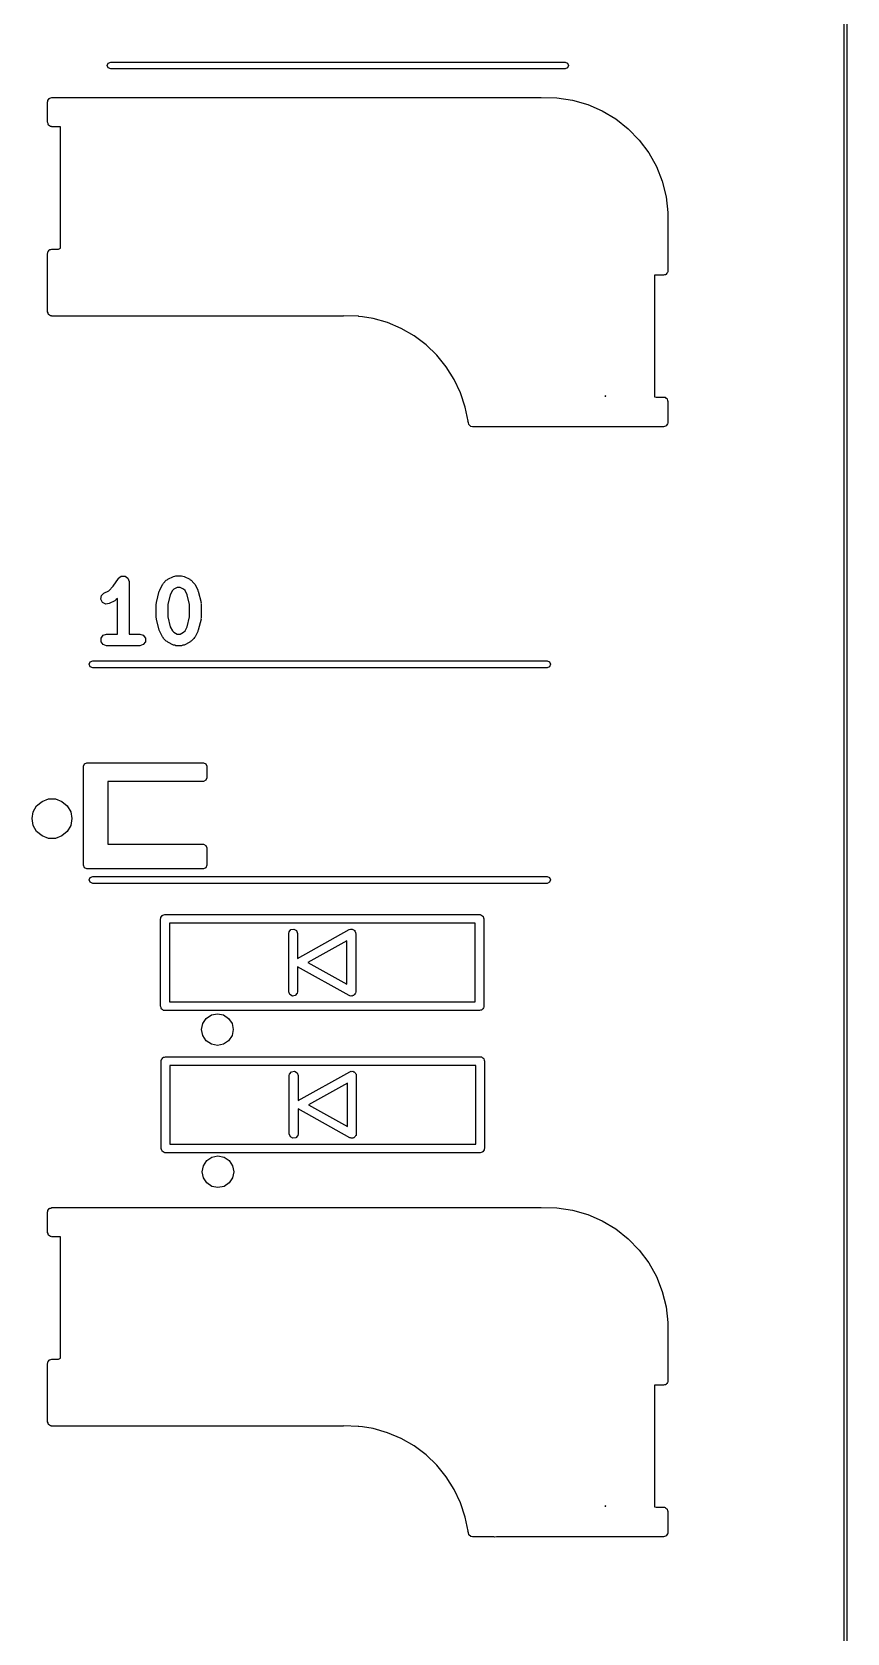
# Model space of a CAD drawing. Extents: x 62 to 222, y -188 to -37.
# Drawn here: x 208.27 to 222.26, y -115.8 to -88.32 of the extents above; entities that cross this region are included whole.
import ezdxf

# ---------------------------------------------------------------- set-up
doc = ezdxf.new("R2010")
doc.units = 0
doc.layers.add('BLACK', color=7, linetype='CONTINUOUS')

msp = doc.modelspace()

# ---------------------------------------------------------------- linework, layer by layer
at = {"layer": 'BLACK', "linetype": 'CONTINUOUS'}
for p, q in [((222.21, -142.245), (222.21, -49.9947)), ((222.26, -49.9947), (222.26, -142.245)), ((209.559, -88.8947), (209.577, -88.8523)), ((209.577, -88.9371), (209.559, -88.8947)), ((209.577, -88.8523), (209.619, -88.8347)), ((209.619, -88.9547), (209.577, -88.9371)), ((209.619, -88.8347), (217.419, -88.8347)), ((217.419, -88.9547), (209.619, -88.9547)), ((217.419, -88.8347), (217.461, -88.8523)), ((217.461, -88.9371), (217.419, -88.9547)), ((217.461, -88.8523), (217.479, -88.8947)), ((217.479, -88.8947), (217.461, -88.9371)), ((208.535, -89.5197), (208.537, -89.51)), ((208.535, -89.8697), (208.535, -89.5197)), ((208.536, -89.5067), (208.538, -89.5038)), ((208.537, -89.51), (208.536, -89.5067)), ((208.538, -89.5038), (208.54, -89.494)), ((208.54, -89.494), (208.552, -89.4791)), ((208.552, -89.4791), (208.562, -89.4622)), ((208.562, -89.4622), (208.568, -89.4599)), ((208.568, -89.4599), (208.572, -89.4547)), ((208.572, -89.4547), (208.592, -89.4514)), ((208.592, -89.4514), (208.61, -89.4447)), ((208.61, -89.4447), (217.01, -89.4447)), ((217.01, -89.4447), (217.011, -89.4449)), ((217.011, -89.4449), (217.278, -89.449)), ((217.278, -89.449), (217.547, -89.4886)), ((217.547, -89.4886), (217.808, -89.563)), ((217.808, -89.563), (218.058, -89.6709)), ((218.058, -89.6709), (218.291, -89.8104)), ((218.291, -89.8104), (218.504, -89.9792)), ((208.542, -89.888), (208.535, -89.8697)), ((208.545, -89.9072), (208.542, -89.888)), ((208.55, -89.9115), (208.545, -89.9072)), ((208.553, -89.9179), (208.55, -89.9115)), ((208.569, -89.9277), (208.553, -89.9179)), ((208.584, -89.9402), (208.569, -89.9277)), ((208.594, -89.9419), (208.584, -89.9402)), ((208.597, -89.9436), (208.594, -89.9419)), ((208.6, -89.943), (208.597, -89.9436)), ((208.61, -89.9447), (208.6, -89.943)), ((208.755, -89.9447), (208.61, -89.9447)), ((208.755, -92.0298), (208.755, -89.9447)), ((218.504, -89.9792), (218.693, -90.1743)), ((218.693, -90.1743), (218.855, -90.3924)), ((218.855, -90.3924), (218.987, -90.6298)), ((218.987, -90.6298), (219.087, -90.8825)), ((219.087, -90.8825), (219.154, -91.146)), ((219.154, -91.146), (219.185, -91.416)), ((219.185, -91.416), (219.184, -91.418)), ((219.184, -91.418), (219.185, -91.4197)), ((219.185, -91.4197), (219.185, -92.4197)), ((208.724, -92.0447), (208.755, -92.0298)), ((208.535, -92.1197), (208.537, -92.11)), ((208.535, -93.1197), (208.535, -92.1197)), ((208.536, -92.1067), (208.538, -92.1038)), ((208.537, -92.11), (208.536, -92.1067)), ((208.538, -92.1038), (208.54, -92.094)), ((208.54, -92.094), (208.552, -92.0791)), ((208.552, -92.0791), (208.562, -92.0622)), ((208.562, -92.0622), (208.568, -92.0599)), ((208.568, -92.0599), (208.572, -92.0547)), ((208.572, -92.0547), (208.592, -92.0514)), ((208.592, -92.0514), (208.61, -92.0447)), ((208.61, -92.0447), (208.724, -92.0447)), ((219.11, -92.4947), (218.955, -92.4947)), ((218.955, -92.4947), (218.955, -94.5787)), ((219.128, -92.488), (219.11, -92.4947)), ((219.147, -92.4847), (219.128, -92.488)), ((219.152, -92.4795), (219.147, -92.4847)), ((219.158, -92.4772), (219.152, -92.4795)), ((219.168, -92.4603), (219.158, -92.4772)), ((219.18, -92.4454), (219.168, -92.4603)), ((219.182, -92.4356), (219.18, -92.4454)), ((219.184, -92.4327), (219.182, -92.4356)), ((219.185, -92.4197), (219.183, -92.4294)), ((219.183, -92.4294), (219.184, -92.4327)), ((208.542, -93.138), (208.535, -93.1197)), ((208.545, -93.1572), (208.542, -93.138)), ((208.55, -93.1615), (208.545, -93.1572)), ((208.553, -93.1679), (208.55, -93.1615)), ((208.569, -93.1777), (208.553, -93.1679)), ((208.584, -93.1902), (208.569, -93.1777)), ((208.594, -93.1919), (208.584, -93.1902)), ((208.597, -93.1936), (208.594, -93.1919)), ((208.6, -93.193), (208.597, -93.1936)), ((208.61, -93.1947), (208.6, -93.193)), ((213.61, -93.1947), (208.61, -93.1947)), ((213.611, -93.1943), (213.61, -93.1947)), ((213.612, -93.1947), (213.611, -93.1943)), ((213.622, -93.191), (213.612, -93.1947)), ((213.868, -93.1987), (213.622, -93.191)), ((213.872, -93.1992), (213.868, -93.1987)), ((213.878, -93.202), (213.872, -93.1992)), ((213.941, -93.2098), (213.878, -93.202)), ((214.122, -93.2378), (213.941, -93.2098)), ((214.369, -93.3076), (214.122, -93.2378)), ((214.605, -93.4069), (214.369, -93.3076)), ((214.827, -93.5342), (214.605, -93.4069)), ((215.033, -93.6878), (214.827, -93.5342)), ((215.218, -93.8652), (215.033, -93.6878)), ((215.38, -94.0638), (215.218, -93.8652)), ((215.517, -94.2807), (215.38, -94.0638)), ((215.626, -94.5127), (215.517, -94.2807)), ((215.706, -94.7563), (215.626, -94.5127)), ((215.754, -94.9976), (215.706, -94.7563)), ((218.117, -94.5616), (218.101, -94.5697)), ((218.101, -94.5697), (218.118, -94.5697)), ((218.118, -94.5697), (218.117, -94.5616)), ((218.955, -94.5787), (218.985, -94.5847)), ((218.985, -94.5847), (219.11, -94.5847)), ((219.11, -94.5847), (219.12, -94.5864)), ((219.12, -94.5864), (219.123, -94.5858)), ((219.123, -94.5858), (219.126, -94.5875)), ((219.126, -94.5875), (219.136, -94.5892)), ((219.136, -94.5892), (219.151, -94.6017)), ((219.151, -94.6017), (219.167, -94.6115)), ((219.167, -94.6115), (219.17, -94.6178)), ((219.17, -94.6178), (219.175, -94.6222)), ((219.175, -94.6222), (219.178, -94.6414)), ((219.178, -94.6414), (219.185, -94.6597)), ((219.185, -94.6597), (219.185, -95.0197)), ((215.752, -95.0083), (215.754, -94.9976)), ((215.759, -95.0228), (215.752, -95.0083)), ((215.765, -95.0572), (215.759, -95.0228)), ((215.804, -95.0902), (215.765, -95.0572)), ((219.168, -95.0603), (219.158, -95.0772)), ((219.18, -95.0454), (219.168, -95.0603)), ((219.182, -95.0356), (219.18, -95.0454)), ((219.184, -95.0327), (219.182, -95.0356)), ((219.185, -95.0197), (219.183, -95.0294)), ((219.183, -95.0294), (219.184, -95.0327)), ((215.83, -95.0947), (215.804, -95.0902)), ((216.194, -95.0947), (215.83, -95.0947)), ((216.213, -95.0981), (216.194, -95.0947)), ((216.242, -95.0947), (216.213, -95.0981)), ((219.11, -95.0947), (216.242, -95.0947)), ((219.128, -95.088), (219.11, -95.0947)), ((219.147, -95.0847), (219.128, -95.088)), ((219.152, -95.0795), (219.147, -95.0847)), ((219.158, -95.0772), (219.152, -95.0795)), ((209.661, -97.8312), (209.751, -97.6966)), ((209.751, -97.6966), (209.752, -97.6953)), ((209.752, -97.6953), (209.753, -97.6933)), ((209.753, -97.6933), (209.776, -97.6763)), ((209.776, -97.6763), (209.799, -97.6583)), ((209.799, -97.6583), (209.801, -97.6582)), ((209.801, -97.6582), (209.803, -97.657)), ((209.803, -97.657), (209.832, -97.657)), ((209.832, -97.657), (209.861, -97.6558)), ((209.861, -97.6558), (209.863, -97.657)), ((209.863, -97.657), (209.865, -97.657)), ((209.865, -97.657), (209.888, -97.674)), ((209.888, -97.674), (209.912, -97.6901)), ((209.912, -97.6901), (209.913, -97.6921)), ((209.913, -97.6921), (209.915, -97.6933)), ((209.915, -97.6933), (209.924, -97.7209)), ((209.924, -97.7209), (209.934, -97.7481)), ((209.934, -97.7481), (209.933, -97.7501)), ((209.933, -97.7501), (209.934, -97.7521)), ((209.934, -97.7521), (209.934, -98.6521)), ((210.459, -97.8978), (210.506, -97.8026)), ((210.506, -97.8026), (210.518, -97.7911)), ((210.518, -97.7911), (210.525, -97.7766)), ((210.525, -97.7766), (210.573, -97.729)), ((210.573, -97.729), (210.587, -97.7216)), ((210.587, -97.7216), (210.599, -97.7103)), ((210.599, -97.7103), (210.694, -97.6626)), ((210.694, -97.6626), (210.717, -97.6592)), ((210.717, -97.6592), (210.739, -97.6521)), ((210.739, -97.6521), (210.834, -97.6521)), ((210.834, -97.6521), (210.856, -97.6592)), ((210.856, -97.6592), (210.879, -97.6626)), ((210.879, -97.6626), (210.974, -97.7103)), ((210.974, -97.7103), (210.985, -97.7216)), ((210.985, -97.7216), (211, -97.729)), ((211, -97.729), (211.047, -97.7766)), ((211.047, -97.7766), (211.055, -97.7911)), ((211.055, -97.7911), (211.066, -97.8026)), ((211.066, -97.8026), (211.114, -97.8978)), ((209.449, -98.0527), (209.459, -97.9917)), ((209.477, -98.108), (209.449, -98.0527)), ((209.459, -97.9917), (209.503, -97.9484)), ((209.503, -97.9484), (209.584, -97.908)), ((209.584, -97.908), (209.661, -97.8312)), ((209.688, -98.0796), (209.593, -98.1273)), ((209.7, -98.0683), (209.688, -98.0796)), ((209.714, -98.0609), (209.7, -98.0683)), ((209.734, -98.0411), (209.714, -98.0609)), ((209.734, -98.6521), (209.734, -98.0411)), ((210.403, -98.1088), (210.451, -97.9183)), ((210.451, -97.9183), (210.457, -97.9089)), ((210.457, -97.9089), (210.459, -97.8978)), ((210.642, -97.9775), (210.6, -98.1454)), ((210.678, -97.9066), (210.642, -97.9775)), ((210.703, -97.8819), (210.678, -97.9066)), ((210.762, -97.8521), (210.703, -97.8819)), ((210.81, -97.8521), (210.762, -97.8521)), ((210.87, -97.8819), (210.81, -97.8521)), ((210.894, -97.9066), (210.87, -97.8819)), ((210.93, -97.9775), (210.894, -97.9066)), ((210.972, -98.1454), (210.93, -97.9775)), ((211.114, -97.8978), (211.115, -97.9089)), ((211.115, -97.9089), (211.121, -97.9183)), ((211.121, -97.9183), (211.169, -98.1088)), ((209.532, -98.1365), (209.477, -98.108)), ((209.593, -98.1273), (209.532, -98.1365)), ((210.4, -98.133), (210.404, -98.1212)), ((210.4, -98.3711), (210.4, -98.133)), ((210.404, -98.1212), (210.403, -98.1088)), ((210.6, -98.1454), (210.6, -98.3588)), ((210.6, -98.3588), (210.642, -98.5267)), ((210.93, -98.5267), (210.972, -98.3588)), ((210.972, -98.3588), (210.972, -98.1454)), ((211.169, -98.1088), (211.168, -98.1212)), ((211.168, -98.1212), (211.172, -98.133)), ((211.172, -98.133), (211.172, -98.3711)), ((210.404, -98.383), (210.4, -98.3711)), ((210.403, -98.3954), (210.404, -98.383)), ((210.451, -98.5859), (210.403, -98.3954)), ((210.457, -98.5953), (210.451, -98.5859)), ((210.459, -98.6063), (210.457, -98.5953)), ((210.506, -98.7016), (210.459, -98.6063)), ((210.642, -98.5267), (210.678, -98.5976)), ((210.678, -98.5976), (210.703, -98.6223)), ((210.703, -98.6223), (210.762, -98.6521)), ((210.81, -98.6521), (210.87, -98.6223)), ((210.87, -98.6223), (210.894, -98.5976)), ((210.894, -98.5976), (210.93, -98.5267)), ((211.114, -98.6063), (211.066, -98.7016)), ((211.115, -98.5953), (211.114, -98.6063)), ((211.121, -98.5859), (211.115, -98.5953)), ((211.169, -98.3954), (211.121, -98.5859)), ((211.172, -98.3711), (211.168, -98.383)), ((211.168, -98.383), (211.169, -98.3954)), ((209.453, -98.7212), (209.489, -98.6712)), ((209.453, -98.783), (209.453, -98.7212)), ((209.489, -98.833), (209.453, -98.783)), ((209.489, -98.6712), (209.548, -98.6521)), ((209.548, -98.8521), (209.489, -98.833)), ((209.548, -98.6521), (209.734, -98.6521)), ((210.12, -98.8521), (209.548, -98.8521)), ((209.934, -98.6521), (210.12, -98.6521)), ((210.12, -98.6521), (210.178, -98.6712)), ((210.178, -98.833), (210.12, -98.8521)), ((210.178, -98.6712), (210.215, -98.7212)), ((210.215, -98.783), (210.178, -98.833)), ((210.215, -98.7212), (210.215, -98.783)), ((210.518, -98.7131), (210.506, -98.7016)), ((210.525, -98.7276), (210.518, -98.7131)), ((210.573, -98.7752), (210.525, -98.7276)), ((210.587, -98.7825), (210.573, -98.7752)), ((210.599, -98.7939), (210.587, -98.7825)), ((210.694, -98.8415), (210.599, -98.7939)), ((210.717, -98.845), (210.694, -98.8415)), ((210.739, -98.8521), (210.717, -98.845)), ((210.834, -98.8521), (210.739, -98.8521)), ((210.762, -98.6521), (210.81, -98.6521)), ((210.856, -98.845), (210.834, -98.8521)), ((210.879, -98.8415), (210.856, -98.845)), ((210.974, -98.7939), (210.879, -98.8415)), ((210.985, -98.7825), (210.974, -98.7939)), ((211, -98.7752), (210.985, -98.7825)), ((211.047, -98.7276), (211, -98.7752)), ((211.055, -98.7131), (211.047, -98.7276)), ((211.066, -98.7016), (211.055, -98.7131)), ((209.25, -99.17), (209.268, -99.1276)), ((209.268, -99.2124), (209.25, -99.17)), ((209.268, -99.1276), (209.31, -99.11)), ((209.31, -99.11), (217.11, -99.11)), ((217.11, -99.11), (217.152, -99.1276)), ((217.152, -99.1276), (217.17, -99.17)), ((217.17, -99.17), (217.152, -99.2124)), ((209.31, -99.23), (209.268, -99.2124)), ((217.11, -99.23), (209.31, -99.23)), ((217.152, -99.2124), (217.11, -99.23)), ((209.15, -100.92), (209.168, -100.878)), ((209.15, -102.62), (209.15, -100.92)), ((209.168, -100.878), (209.21, -100.86)), ((209.21, -100.86), (211.21, -100.86)), ((211.21, -100.86), (211.252, -100.878)), ((211.252, -100.878), (211.27, -100.92)), ((211.27, -100.92), (211.27, -101.12)), ((211.21, -101.18), (209.57, -101.18)), ((209.57, -101.18), (209.57, -102.26)), ((211.252, -101.162), (211.21, -101.18)), ((211.27, -101.12), (211.252, -101.162)), ((208.288, -101.703), (208.347, -101.6)), ((208.347, -101.6), (208.439, -101.523)), ((208.439, -101.523), (208.55, -101.482)), ((208.55, -101.482), (208.67, -101.482)), ((208.67, -101.482), (208.781, -101.523)), ((208.781, -101.523), (208.873, -101.6)), ((208.873, -101.6), (208.932, -101.703)), ((208.267, -101.82), (208.288, -101.703)), ((208.288, -101.937), (208.267, -101.82)), ((208.932, -101.703), (208.953, -101.82)), ((208.953, -101.82), (208.932, -101.937)), ((208.347, -102.04), (208.288, -101.937)), ((208.439, -102.117), (208.347, -102.04)), ((208.55, -102.158), (208.439, -102.117)), ((208.67, -102.158), (208.55, -102.158)), ((208.781, -102.117), (208.67, -102.158)), ((208.873, -102.04), (208.781, -102.117)), ((208.932, -101.937), (208.873, -102.04)), ((209.57, -102.26), (211.21, -102.26)), ((211.21, -102.26), (211.252, -102.278)), ((211.252, -102.278), (211.27, -102.32)), ((211.27, -102.32), (211.27, -102.62)), ((209.168, -102.662), (209.15, -102.62)), ((209.21, -102.68), (209.168, -102.662)), ((211.21, -102.68), (209.21, -102.68)), ((211.252, -102.662), (211.21, -102.68)), ((211.27, -102.62), (211.252, -102.662)), ((209.25, -102.87), (209.268, -102.828)), ((209.268, -102.912), (209.25, -102.87)), ((209.268, -102.828), (209.31, -102.81)), ((209.31, -102.93), (209.268, -102.912)), ((209.31, -102.81), (217.11, -102.81)), ((217.11, -102.93), (209.31, -102.93)), ((217.11, -102.81), (217.152, -102.828)), ((217.152, -102.912), (217.11, -102.93)), ((217.152, -102.828), (217.17, -102.87)), ((217.17, -102.87), (217.152, -102.912)), ((210.475, -103.54), (210.477, -103.53)), ((210.475, -105.04), (210.475, -103.54)), ((210.476, -103.527), (210.478, -103.524)), ((210.477, -103.53), (210.476, -103.527)), ((210.478, -103.524), (210.48, -103.514)), ((210.48, -103.514), (210.492, -103.499)), ((210.492, -103.499), (210.502, -103.483)), ((210.502, -103.483), (210.508, -103.48)), ((210.508, -103.48), (210.512, -103.475)), ((210.512, -103.475), (210.532, -103.472)), ((210.532, -103.472), (210.55, -103.465)), ((210.55, -103.465), (215.95, -103.465)), ((215.95, -103.465), (215.96, -103.467)), ((215.96, -103.467), (215.963, -103.466)), ((215.963, -103.466), (215.966, -103.468)), ((215.966, -103.468), (215.976, -103.47)), ((215.976, -103.47), (215.991, -103.482)), ((215.991, -103.482), (216.007, -103.492)), ((216.007, -103.492), (216.01, -103.498)), ((216.01, -103.498), (216.015, -103.502)), ((216.015, -103.502), (216.018, -103.522)), ((216.018, -103.522), (216.025, -103.54)), ((216.025, -103.54), (216.025, -105.04)), ((210.625, -103.615), (210.625, -104.965)), ((215.875, -103.615), (210.625, -103.615)), ((212.675, -103.79), (212.68, -103.764)), ((212.675, -104.79), (212.675, -103.79)), ((212.68, -103.764), (212.712, -103.725)), ((212.712, -103.725), (212.763, -103.716)), ((212.763, -103.716), (212.807, -103.742)), ((212.807, -103.742), (212.825, -103.79)), ((212.825, -104.218), (213.714, -103.724)), ((212.825, -103.79), (212.825, -104.218)), ((213.714, -103.724), (213.738, -103.716)), ((213.738, -103.716), (213.751, -103.718)), ((213.751, -103.718), (213.763, -103.716)), ((213.763, -103.716), (213.775, -103.723)), ((213.775, -103.723), (213.789, -103.726)), ((213.789, -103.726), (213.797, -103.735)), ((213.797, -103.735), (213.807, -103.742)), ((213.807, -103.742), (213.812, -103.755)), ((213.812, -103.755), (213.821, -103.766)), ((213.821, -103.766), (213.821, -103.778)), ((213.821, -103.778), (213.825, -103.79)), ((213.825, -103.79), (213.825, -104.79)), ((215.875, -104.965), (215.875, -103.615)), ((213.675, -103.917), (213.004, -104.29)), ((213.675, -104.663), (213.675, -103.917)), ((213.714, -104.856), (212.825, -104.362)), ((212.825, -104.362), (212.825, -104.79)), ((213.004, -104.29), (213.675, -104.663)), ((212.693, -104.838), (212.675, -104.79)), ((212.737, -104.864), (212.693, -104.838)), ((212.787, -104.855), (212.737, -104.864)), ((212.82, -104.816), (212.787, -104.855)), ((212.825, -104.79), (212.82, -104.816)), ((213.726, -104.858), (213.714, -104.856)), ((213.737, -104.864), (213.726, -104.858)), ((213.751, -104.861), (213.737, -104.864)), ((213.764, -104.864), (213.751, -104.861)), ((213.775, -104.857), (213.764, -104.864)), ((213.787, -104.855), (213.775, -104.857)), ((213.796, -104.844), (213.787, -104.855)), ((213.808, -104.837), (213.796, -104.844)), ((213.812, -104.825), (213.808, -104.837)), ((213.82, -104.816), (213.812, -104.825)), ((213.825, -104.79), (213.82, -104.816)), ((210.482, -105.058), (210.475, -105.04)), ((210.485, -105.078), (210.482, -105.058)), ((210.49, -105.082), (210.485, -105.078)), ((210.493, -105.088), (210.49, -105.082)), ((210.509, -105.098), (210.493, -105.088)), ((210.524, -105.11), (210.509, -105.098)), ((210.534, -105.112), (210.524, -105.11)), ((210.537, -105.114), (210.534, -105.112)), ((210.54, -105.113), (210.537, -105.114)), ((210.55, -105.115), (210.54, -105.113)), ((215.95, -105.115), (210.55, -105.115)), ((210.625, -104.965), (215.875, -104.965)), ((211.258, -105.248), (211.346, -105.189)), ((211.346, -105.189), (211.45, -105.168)), ((211.45, -105.168), (211.554, -105.189)), ((211.554, -105.189), (211.642, -105.248)), ((215.968, -105.108), (215.95, -105.115)), ((215.987, -105.105), (215.968, -105.108)), ((215.992, -105.1), (215.987, -105.105)), ((215.998, -105.097), (215.992, -105.1)), ((216.008, -105.081), (215.998, -105.097)), ((216.02, -105.066), (216.008, -105.081)), ((216.022, -105.056), (216.02, -105.066)), ((216.024, -105.053), (216.022, -105.056)), ((216.025, -105.04), (216.023, -105.05)), ((216.023, -105.05), (216.024, -105.053)), ((211.178, -105.44), (211.199, -105.336)), ((211.199, -105.544), (211.178, -105.44)), ((211.199, -105.336), (211.258, -105.248)), ((211.642, -105.248), (211.701, -105.336)), ((211.701, -105.336), (211.722, -105.44)), ((211.722, -105.44), (211.701, -105.544)), ((211.258, -105.632), (211.199, -105.544)), ((211.346, -105.691), (211.258, -105.632)), ((211.45, -105.712), (211.346, -105.691)), ((211.554, -105.691), (211.45, -105.712)), ((211.642, -105.632), (211.554, -105.691)), ((211.701, -105.544), (211.642, -105.632)), ((210.485, -105.98), (210.487, -105.97)), ((210.485, -107.48), (210.485, -105.98)), ((210.486, -105.967), (210.488, -105.964)), ((210.487, -105.97), (210.486, -105.967)), ((210.488, -105.964), (210.49, -105.954)), ((210.49, -105.954), (210.502, -105.939)), ((210.502, -105.939), (210.512, -105.923)), ((210.512, -105.923), (210.518, -105.92)), ((210.518, -105.92), (210.522, -105.915)), ((210.522, -105.915), (210.542, -105.912)), ((210.542, -105.912), (210.56, -105.905)), ((210.56, -105.905), (215.96, -105.905)), ((215.96, -105.905), (215.97, -105.907)), ((215.97, -105.907), (215.973, -105.906)), ((215.973, -105.906), (215.976, -105.908)), ((215.976, -105.908), (215.986, -105.91)), ((215.986, -105.91), (216.001, -105.922)), ((216.001, -105.922), (216.017, -105.932)), ((216.017, -105.932), (216.02, -105.938)), ((216.02, -105.938), (216.025, -105.942)), ((216.025, -105.942), (216.028, -105.962)), ((216.028, -105.962), (216.035, -105.98)), ((216.035, -105.98), (216.035, -107.48)), ((210.635, -106.055), (210.635, -107.405)), ((215.885, -106.055), (210.635, -106.055)), ((212.685, -106.23), (212.69, -106.204)), ((212.685, -107.23), (212.685, -106.23)), ((212.69, -106.204), (212.722, -106.165)), ((212.722, -106.165), (212.773, -106.156)), ((212.773, -106.156), (212.817, -106.182)), ((212.817, -106.182), (212.835, -106.23)), ((212.835, -106.658), (213.724, -106.164)), ((212.835, -106.23), (212.835, -106.658)), ((213.724, -106.164), (213.748, -106.156)), ((213.748, -106.156), (213.761, -106.158)), ((213.761, -106.158), (213.773, -106.156)), ((213.773, -106.156), (213.785, -106.163)), ((213.785, -106.163), (213.799, -106.166)), ((213.799, -106.166), (213.807, -106.175)), ((213.807, -106.175), (213.817, -106.182)), ((213.817, -106.182), (213.822, -106.195)), ((213.822, -106.195), (213.831, -106.206)), ((213.831, -106.206), (213.831, -106.218)), ((213.831, -106.218), (213.835, -106.23)), ((213.835, -106.23), (213.835, -107.23)), ((215.885, -107.405), (215.885, -106.055)), ((213.685, -106.357), (213.014, -106.73)), ((213.685, -107.103), (213.685, -106.357)), ((213.724, -107.296), (212.835, -106.802)), ((212.835, -106.802), (212.835, -107.23)), ((213.014, -106.73), (213.685, -107.103)), ((210.635, -107.405), (215.885, -107.405)), ((212.703, -107.278), (212.685, -107.23)), ((212.747, -107.304), (212.703, -107.278)), ((212.797, -107.295), (212.747, -107.304)), ((212.83, -107.256), (212.797, -107.295)), ((212.835, -107.23), (212.83, -107.256)), ((213.736, -107.298), (213.724, -107.296)), ((213.747, -107.304), (213.736, -107.298)), ((213.761, -107.301), (213.747, -107.304)), ((213.774, -107.304), (213.761, -107.301)), ((213.785, -107.297), (213.774, -107.304)), ((213.797, -107.295), (213.785, -107.297)), ((213.806, -107.284), (213.797, -107.295)), ((213.818, -107.277), (213.806, -107.284)), ((213.822, -107.265), (213.818, -107.277)), ((213.83, -107.256), (213.822, -107.265)), ((213.835, -107.23), (213.83, -107.256)), ((210.492, -107.498), (210.485, -107.48)), ((210.495, -107.517), (210.492, -107.498)), ((210.5, -107.522), (210.495, -107.517)), ((210.503, -107.528), (210.5, -107.522)), ((210.519, -107.538), (210.503, -107.528)), ((210.534, -107.55), (210.519, -107.538)), ((210.544, -107.552), (210.534, -107.55)), ((210.547, -107.554), (210.544, -107.552)), ((210.55, -107.553), (210.547, -107.554)), ((210.56, -107.555), (210.55, -107.553)), ((215.96, -107.555), (210.56, -107.555)), ((211.209, -107.776), (211.268, -107.688)), ((211.268, -107.688), (211.356, -107.629)), ((211.356, -107.629), (211.46, -107.608)), ((211.46, -107.608), (211.564, -107.629)), ((211.564, -107.629), (211.652, -107.688)), ((211.652, -107.688), (211.711, -107.776)), ((215.978, -107.548), (215.96, -107.555)), ((215.998, -107.545), (215.978, -107.548)), ((216.002, -107.54), (215.998, -107.545)), ((216.008, -107.537), (216.002, -107.54)), ((216.018, -107.521), (216.008, -107.537)), ((216.03, -107.506), (216.018, -107.521)), ((216.032, -107.496), (216.03, -107.506)), ((216.034, -107.493), (216.032, -107.496)), ((216.035, -107.48), (216.033, -107.49)), ((216.033, -107.49), (216.034, -107.493)), ((211.188, -107.88), (211.209, -107.776)), ((211.209, -107.984), (211.188, -107.88)), ((211.711, -107.776), (211.732, -107.88)), ((211.732, -107.88), (211.711, -107.984)), ((211.268, -108.072), (211.209, -107.984)), ((211.356, -108.131), (211.268, -108.072)), ((211.46, -108.152), (211.356, -108.131)), ((211.564, -108.131), (211.46, -108.152)), ((211.652, -108.072), (211.564, -108.131)), ((211.711, -107.984), (211.652, -108.072)), ((208.552, -108.529), (208.562, -108.513)), ((208.562, -108.513), (208.568, -108.51)), ((208.568, -108.51), (208.572, -108.505)), ((208.572, -108.505), (208.592, -108.502)), ((208.592, -108.502), (208.61, -108.495)), ((208.61, -108.495), (217.01, -108.495)), ((217.01, -108.495), (217.011, -108.495)), ((217.011, -108.495), (217.278, -108.499)), ((217.278, -108.499), (217.547, -108.539)), ((208.535, -108.57), (208.537, -108.56)), ((208.535, -108.92), (208.535, -108.57)), ((208.536, -108.557), (208.538, -108.554)), ((208.537, -108.56), (208.536, -108.557)), ((208.538, -108.554), (208.54, -108.544)), ((208.54, -108.544), (208.552, -108.529)), ((217.547, -108.539), (217.808, -108.613)), ((217.808, -108.613), (218.058, -108.721)), ((218.058, -108.721), (218.291, -108.861)), ((208.542, -108.938), (208.535, -108.92)), ((208.545, -108.957), (208.542, -108.938)), ((208.55, -108.962), (208.545, -108.957)), ((208.553, -108.968), (208.55, -108.962)), ((208.569, -108.978), (208.553, -108.968)), ((208.584, -108.99), (208.569, -108.978)), ((208.594, -108.992), (208.584, -108.99)), ((208.597, -108.994), (208.594, -108.992)), ((208.6, -108.993), (208.597, -108.994)), ((208.61, -108.995), (208.6, -108.993)), ((208.755, -108.995), (208.61, -108.995)), ((208.755, -111.08), (208.755, -108.995)), ((218.291, -108.861), (218.504, -109.029)), ((218.504, -109.029), (218.693, -109.225)), ((218.693, -109.225), (218.855, -109.443)), ((218.855, -109.443), (218.987, -109.68)), ((218.987, -109.68), (219.087, -109.933)), ((219.087, -109.933), (219.154, -110.196)), ((219.154, -110.196), (219.185, -110.466)), ((219.185, -110.466), (219.184, -110.468)), ((219.184, -110.468), (219.185, -110.47)), ((219.185, -110.47), (219.185, -111.47)), ((208.535, -111.17), (208.537, -111.16)), ((208.535, -112.17), (208.535, -111.17)), ((208.536, -111.157), (208.538, -111.154)), ((208.537, -111.16), (208.536, -111.157)), ((208.538, -111.154), (208.54, -111.144)), ((208.54, -111.144), (208.552, -111.129)), ((208.552, -111.129), (208.562, -111.113)), ((208.562, -111.113), (208.568, -111.11)), ((208.568, -111.11), (208.572, -111.105)), ((208.572, -111.105), (208.592, -111.102)), ((208.592, -111.102), (208.61, -111.095)), ((208.61, -111.095), (208.724, -111.095)), ((208.724, -111.095), (208.755, -111.08)), ((219.11, -111.545), (218.955, -111.545)), ((218.955, -111.545), (218.955, -113.629)), ((219.128, -111.538), (219.11, -111.545)), ((219.147, -111.535), (219.128, -111.538)), ((219.152, -111.53), (219.147, -111.535)), ((219.158, -111.527), (219.152, -111.53)), ((219.168, -111.511), (219.158, -111.527)), ((219.18, -111.496), (219.168, -111.511)), ((219.182, -111.486), (219.18, -111.496)), ((219.184, -111.483), (219.182, -111.486)), ((219.185, -111.47), (219.183, -111.48)), ((219.183, -111.48), (219.184, -111.483)), ((208.542, -112.188), (208.535, -112.17)), ((208.545, -112.207), (208.542, -112.188)), ((208.55, -112.212), (208.545, -112.207)), ((208.553, -112.218), (208.55, -112.212)), ((208.569, -112.228), (208.553, -112.218)), ((208.584, -112.24), (208.569, -112.228)), ((208.594, -112.242), (208.584, -112.24)), ((208.597, -112.244), (208.594, -112.242)), ((208.6, -112.243), (208.597, -112.244)), ((208.61, -112.245), (208.6, -112.243)), ((213.61, -112.245), (208.61, -112.245)), ((213.611, -112.245), (213.61, -112.245)), ((213.612, -112.245), (213.611, -112.245)), ((213.622, -112.241), (213.612, -112.245)), ((213.868, -112.249), (213.622, -112.241)), ((213.872, -112.249), (213.868, -112.249)), ((213.878, -112.252), (213.872, -112.249)), ((213.941, -112.26), (213.878, -112.252)), ((214.122, -112.288), (213.941, -112.26)), ((214.369, -112.358), (214.122, -112.288)), ((214.605, -112.457), (214.369, -112.358)), ((214.827, -112.585), (214.605, -112.457)), ((215.033, -112.738), (214.827, -112.585)), ((215.218, -112.915), (215.033, -112.738)), ((215.38, -113.114), (215.218, -112.915)), ((215.517, -113.331), (215.38, -113.114)), ((215.626, -113.563), (215.517, -113.331)), ((215.706, -113.807), (215.626, -113.563)), ((218.117, -113.612), (218.101, -113.62)), ((218.101, -113.62), (218.118, -113.62)), ((218.118, -113.62), (218.117, -113.612)), ((218.955, -113.629), (218.985, -113.635)), ((218.985, -113.635), (219.11, -113.635)), ((219.11, -113.635), (219.12, -113.637)), ((219.12, -113.637), (219.123, -113.636)), ((219.123, -113.636), (219.126, -113.638)), ((219.126, -113.638), (219.136, -113.64)), ((219.136, -113.64), (219.151, -113.652)), ((219.151, -113.652), (219.167, -113.662)), ((219.167, -113.662), (219.17, -113.668)), ((219.17, -113.668), (219.175, -113.672)), ((219.175, -113.672), (219.178, -113.692)), ((219.178, -113.692), (219.185, -113.71)), ((219.185, -113.71), (219.185, -114.07)), ((215.754, -114.048), (215.706, -113.807)), ((215.752, -114.059), (215.754, -114.048)), ((215.759, -114.073), (215.752, -114.059)), ((215.765, -114.108), (215.759, -114.073)), ((215.804, -114.14), (215.765, -114.108)), ((215.83, -114.145), (215.804, -114.14)), ((216.194, -114.145), (215.83, -114.145)), ((216.213, -114.148), (216.194, -114.145)), ((216.242, -114.145), (216.213, -114.148)), ((219.11, -114.145), (216.242, -114.145)), ((219.128, -114.138), (219.11, -114.145)), ((219.147, -114.135), (219.128, -114.138)), ((219.152, -114.13), (219.147, -114.135)), ((219.158, -114.127), (219.152, -114.13)), ((219.168, -114.111), (219.158, -114.127)), ((219.18, -114.096), (219.168, -114.111)), ((219.182, -114.086), (219.18, -114.096)), ((219.184, -114.083), (219.182, -114.086)), ((219.185, -114.07), (219.183, -114.08)), ((219.183, -114.08), (219.184, -114.083))]:
    msp.add_line(p, q, dxfattribs=at)

doc.saveas('drawing.dxf')
